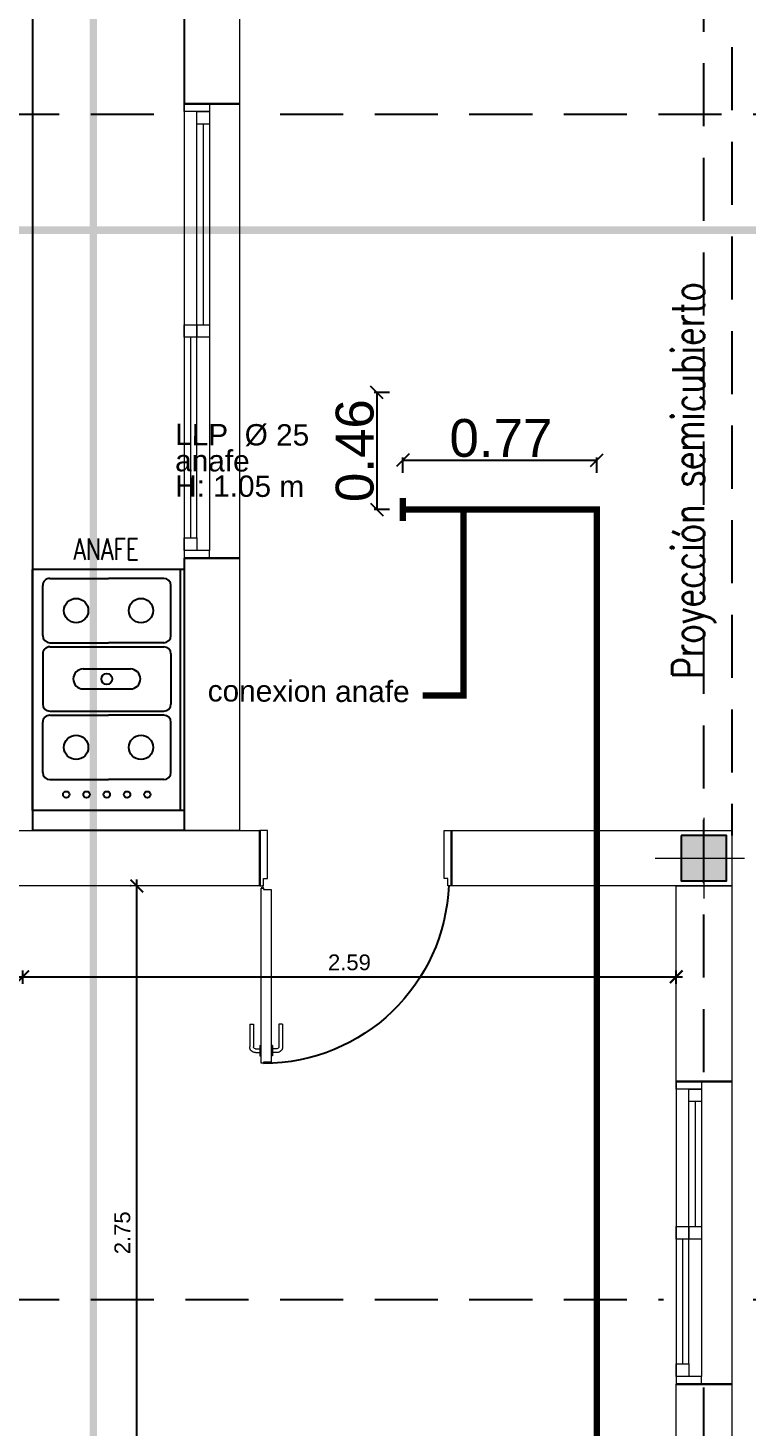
# Model space of a CAD drawing. Header units: millimetres. Extents: x 299 to 493, y -175 to -78.
# Drawn here: x 436.78 to 439.63, y -149.57 to -144.02 of the extents above; entities that cross this region are included whole.
import ezdxf

# ---------------------------------------------------------------- set-up
doc = ezdxf.new("R2010")
doc.units = ezdxf.units.MM
for name, pattern in [('$3$HIDDEN', [0.375, 0.25, -0.125]), ('BORDER2', [0.875, 0.25, -0.125, 0.25, -0.125, 0, -0.125]), ('DASHED2', [9.525, 6.35, -3.175]), ('HIDDEN', [0.375, 0.25, -0.125])]:
    doc.linetypes.add(name, pattern=pattern)
for name, color, linetype in [('0-TEXTO', 4, 'Continuous'), ('005 SOLADOS', 8, 'Continuous'), ('005ABERTURAS240', 240, 'Continuous'), ('02AGUA FRIA170', 170, 'Continuous'), ('02GAS30', 30, 'Continuous'), ('04', 4, 'Continuous'), ('ARQ-PROYECCIONES', 9, 'HIDDEN'), ('B-COTAS', 1, 'Continuous'), ('BARANDAS', 6, 'Continuous'), ('MUEBLE', 8, 'Continuous')]:
    doc.layers.add(name, color=color, linetype=linetype)
for name, color, linetype, lineweight in [('005', 240, 'Continuous', 5), ('02', 2, 'Continuous', 20), ('03', 3, 'Continuous', 30), ('A-GENM', 13, 'Continuous', 18), ('A-WALL', 3, 'Continuous', 9)]:
    doc.layers.add(name, color=color, linetype=linetype, lineweight=lineweight)
doc.styles.add('Arial', font='arial.ttf', dxfattribs={"height": 0.15})
doc.styles.add('DESLOC', font='arial.ttf', dxfattribs={"width": 0.75})
doc.styles.add('SWIS', font='arial.ttf')
doc.dimstyles.new('25', dxfattribs={"dimscale": 0, "dimtxt": 0.0625, "dimasz": 0.05, "dimexe": 0.025, "dimexo": 0.0625, "dimgap": 0.025, "dimtad": 1, "dimzin": 0, "dimdsep": 46, "dimtxsty": 'SWIS', "dimblk": 'ARCHTICK', "dimcen": 0.05, "dimdle": 0.025, "dimclrd": 1, "dimclre": 8, "dimclrt": 1, "dimazin": 0, "dimtfac": 1, "dimtix": 1, "dimtofl": 0, "dimtmove": 1, "dimatfit": 0, "dimfxl": 1, "dimtolj": 1, "dimtzin": 0, "dimlwd": -1, "dimlwe": -1, "dimarcsym": 0})
doc.dimstyles.new('COTAS 196', dxfattribs={"dimtxt": 0.15, "dimasz": 0.05, "dimexe": 0.01, "dimexo": 1e-05, "dimgap": 0.01, "dimtad": 1, "dimrnd": 0.0005, "dimzin": 1, "dimdsep": 46, "dimtxsty": 'Arial', "dimblk": 'OBLIQUE', "dimcen": 0, "dimclrd": 256, "dimclre": 256, "dimclrt": 256, "dimadec": 0, "dimazin": 0, "dimtfac": 1, "dimtmove": 0, "dimatfit": 3, "dimfxl": 0.05, "dimfxlon": 1, "dimlwd": -1, "dimlwe": -1, "dimarcsym": 0})

# ---------------------------------------------------------------- blocks, each defined once
blk = doc.blocks.new('26')
at = {"color": 0}
for p, q in [((4436.6, 13479.63), (4532.25, 13479.63)), ((4436.6, 13479.63), (4436.6, 13419.35)), ((4436.6, 13478.12), (4532.25, 13478.12)), ((4532.25, 13479.63), (4532.25, 13419.35)), ((4462.88, 13474.4), (4442.99, 13474.4)), ((4470.12, 13474.4), (4490.01, 13474.4)), ((4517.13, 13474.4), (4497.24, 13474.4)), ((4440.18, 13471.59), (4440.18, 13449.69)), ((4465.7, 13471.59), (4465.7, 13449.69)), ((4467.3, 13426.38), (4467.3, 13471.59)), ((4492.82, 13426.38), (4492.82, 13471.59)), ((4494.43, 13471.59), (4494.43, 13449.69)), ((4494.43, 13471.59), (4494.43, 13449.69)), ((4519.95, 13471.59), (4519.95, 13449.69)), ((4476.09, 13439.64), (4476.09, 13458.33)), ((4484.03, 13439.64), (4484.03, 13458.33)), ((4440.18, 13426.38), (4440.18, 13449.69)), ((4465.7, 13426.38), (4465.7, 13449.69)), ((4494.43, 13426.38), (4494.43, 13449.69)), ((4519.95, 13426.38), (4519.95, 13449.69)), ((4462.88, 13423.57), (4442.99, 13423.57)), ((4470.12, 13423.57), (4490.01, 13423.57)), ((4517.13, 13423.57), (4497.24, 13423.57)), ((4436.6, 13419.35), (4532.25, 13419.35))]:
    blk.add_line(p, q, dxfattribs=at)
for centre, radius in [((4452.94, 13462.55), 4.82), ((4507.19, 13462.55), 4.82), ((4525.88, 13465.06), 1.26), ((4525.88, 13457.02), 1.26), ((4480.06, 13448.98), 2.16), ((4525.88, 13448.98), 1.26), ((4452.94, 13436.83), 4.82), ((4507.19, 13436.83), 4.82), ((4525.88, 13440.95), 1.26), ((4525.88, 13432.91), 1.26)]:
    blk.add_circle(centre, radius, dxfattribs=at)
for centre, radius, start, end in [((4442.99, 13471.59), 2.81, 90, 180), ((4462.88, 13471.59), 2.81, 0, 90), ((4470.12, 13471.59), 2.81, 90, 180), ((4490.01, 13471.59), 2.81, 0, 90), ((4497.24, 13471.59), 2.81, 90, 180), ((4517.13, 13471.59), 2.81, 0, 90), ((4480.06, 13458.33), 3.97, 0, 180), ((4480.06, 13439.64), 3.97, 180, 0), ((4442.99, 13426.38), 2.81, 180, 270), ((4462.88, 13426.38), 2.81, 270, 0), ((4470.12, 13426.38), 2.81, 180, 270), ((4490.01, 13426.38), 2.81, 270, 0), ((4497.24, 13426.38), 2.81, 180, 270), ((4517.13, 13426.38), 2.81, 270, 0)]:
    blk.add_arc(centre, radius, start, end, dxfattribs=at)
blk = doc.blocks.new('*U435')
at = {"layer": '02'}
for p, q in [((90.5245, -493.5969), (90.5245, -493.5069)), ((90.5395, -493.5969), (90.5395, -493.5069)), ((90.547, -493.4844), (90.5648, -493.4844)), ((90.547, -493.4994), (90.5648, -493.4994)), ((90.5648, -493.5119), (90.5648, -493.4719)), ((90.5648, -493.4719), (90.5698, -493.4719)), ((90.5648, -493.5119), (90.5698, -493.5119)), ((90.6148, -493.4719), (90.6098, -493.4719)), ((90.6148, -493.5119), (90.6098, -493.5119)), ((90.6148, -493.5119), (90.6148, -493.4719)), ((90.6327, -493.4844), (90.6148, -493.4844)), ((90.6327, -493.4994), (90.6148, -493.4994)), ((90.6402, -493.5969), (90.6402, -493.5069)), ((90.6552, -493.5969), (90.6552, -493.5069)), ((90.5245, -493.5969), (90.5395, -493.5969)), ((90.6552, -493.5969), (90.6402, -493.5969))]:
    blk.add_line(p, q, dxfattribs=at)
for centre, radius, start, end in [((90.547, -493.5069), 0.0225, 90, 180.0349), ((90.547, -493.5069), 0.0075, 90, 180.0349), ((90.6327, -493.5069), 0.0225, 359.9651, 90), ((90.6327, -493.5069), 0.0075, 359.9651, 90)]:
    blk.add_arc(centre, radius, start, end, dxfattribs=at)
at = {"color": 7}
blk.add_wipeout([(90.5648, -494.4649), (91.3248, -494.4649), (91.3248, -494.0949), (90.5648, -494.0949)], dxfattribs=at).dxf.layer = 'A-GENM'
at = {"layer": '005ABERTURAS240'}
blk.add_arc((90.5793, -494.1759), 0.7345, 2.1496, 89.9592, dxfattribs=at)
at = {"layer": '02'}
for points in [[(90.6098, -494.1315), (90.6098, -493.4469), (90.5798, -493.4469), (90.5798, -493.4419), (90.5698, -493.4419), (90.5698, -494.1365), (90.5798, -494.1365), (90.5798, -494.1315)], [(90.5648, -494.1449), (90.5798, -494.1449), (90.5798, -494.1749), (90.5948, -494.1749), (90.5948, -494.3649), (90.5648, -494.3649)], [(91.3248, -494.1449), (91.3098, -494.1449), (91.3098, -494.1749), (91.2948, -494.1749), (91.2948, -494.3649), (91.3248, -494.3649)]]:
    blk.add_lwpolyline(points, close=True, dxfattribs=at)
blk.add_circle((90.5758, -494.1409), 0.004, dxfattribs=at)
at = {"layer": '03'}
for points in [[(90.5648, -494.1449), (90.5648, -494.3649)], [(91.3248, -494.1449), (91.3248, -494.3649)]]:
    blk.add_lwpolyline(points, dxfattribs=at)
blk = doc.blocks.new('*U432')
at = {"color": 7}
blk.add_wipeout([(91.1666, -494.4649), (91.1666, -494.1449), (89.9666, -494.1449), (89.9666, -494.4649)], dxfattribs=at).dxf.layer = 'A-GENM'
at = {"layer": '005'}
for points in [[(89.9666, -494.1949), (91.1666, -494.1949)], [(90.0466, -494.3149), (90.5416, -494.3149)], [(90.0466, -494.3399), (90.5416, -494.3399)], [(90.5916, -494.3149), (91.1366, -494.3149)], [(90.5416, -494.3649), (90.0466, -494.3649)], [(91.0866, -494.3649), (90.5916, -494.3649)], [(90.5916, -494.3899), (91.0866, -494.3899)], [(89.9666, -494.4149), (91.1666, -494.4149)], [(89.9966, -494.4149), (90.5416, -494.4149)], [(90.5916, -494.4149), (91.0866, -494.4149)]]:
    blk.add_lwpolyline(points, dxfattribs=at)
for points in [[(89.9966, -494.4149), (89.9666, -494.4149), (89.9666, -494.3149), (89.9966, -494.3149)], [(89.9966, -494.3149), (90.0466, -494.3149), (90.0466, -494.3649), (89.9966, -494.3649)], [(90.5416, -494.3149), (90.5916, -494.3149), (90.5916, -494.3649), (90.5416, -494.3649)], [(91.1366, -494.4149), (91.1666, -494.4149), (91.1666, -494.3149), (91.1366, -494.3149)], [(90.5416, -494.3649), (90.5916, -494.3649), (90.5916, -494.4149), (90.5416, -494.4149)], [(91.0866, -494.3649), (91.1366, -494.3649), (91.1366, -494.4149), (91.0866, -494.4149)]]:
    blk.add_lwpolyline(points, close=True, dxfattribs=at)
at = {"layer": '03'}
for points in [[(89.9666, -494.1949), (89.9666, -494.4149)], [(91.1666, -494.1949), (91.1666, -494.4149)]]:
    blk.add_lwpolyline(points, dxfattribs=at)
blk = doc.blocks.new('*U433')
at = {"color": 7}
blk.add_wipeout([(91.4666, -494.4649), (91.4666, -494.1449), (89.6666, -494.1449), (89.6666, -494.4649)], dxfattribs=at).dxf.layer = 'A-GENM'
at = {"layer": '005'}
for points in [[(89.6666, -494.1949), (91.4666, -494.1949)], [(89.7466, -494.3149), (90.5416, -494.3149)], [(89.7466, -494.3399), (90.5416, -494.3399)], [(90.5916, -494.3149), (91.4366, -494.3149)], [(90.5416, -494.3649), (89.7466, -494.3649)], [(91.3866, -494.3649), (90.5916, -494.3649)], [(90.5916, -494.3899), (91.3866, -494.3899)], [(89.6666, -494.4149), (91.4666, -494.4149)], [(89.6966, -494.4149), (90.5416, -494.4149)], [(90.5916, -494.4149), (91.3866, -494.4149)]]:
    blk.add_lwpolyline(points, dxfattribs=at)
for points in [[(89.6966, -494.4149), (89.6666, -494.4149), (89.6666, -494.3149), (89.6966, -494.3149)], [(89.6966, -494.3149), (89.7466, -494.3149), (89.7466, -494.3649), (89.6966, -494.3649)], [(90.5416, -494.3149), (90.5916, -494.3149), (90.5916, -494.3649), (90.5416, -494.3649)], [(91.4366, -494.4149), (91.4666, -494.4149), (91.4666, -494.3149), (91.4366, -494.3149)], [(90.5416, -494.3649), (90.5916, -494.3649), (90.5916, -494.4149), (90.5416, -494.4149)], [(91.3866, -494.3649), (91.4366, -494.3649), (91.4366, -494.4149), (91.3866, -494.4149)]]:
    blk.add_lwpolyline(points, close=True, dxfattribs=at)
at = {"layer": '03'}
for points in [[(89.6666, -494.1949), (89.6666, -494.4149)], [(91.4666, -494.1949), (91.4666, -494.4149)]]:
    blk.add_lwpolyline(points, dxfattribs=at)
blk = doc.blocks.new('columna 20x20')
at = {"transparency": 33554687}
h = blk.add_hatch(color=220, dxfattribs=at)
h.dxf.hatch_style = 1
h.paths.add_polyline_path([(979.6331, 157.5868), (979.8331, 157.5868), (979.8331, 157.3868), (979.6331, 157.3868)])
at = {"layer": 'BARANDAS'}
blk.add_lwpolyline([(979.6331, 157.5868), (979.8331, 157.5868), (979.8331, 157.3868), (979.6331, 157.3868), (979.6331, 157.5868)], dxfattribs=at)
at = {"layer": 'MUEBLE', "linetype": 'DASHED2', "lineweight": 5, "ltscale": 0.1}
for points in [[(979.7331, 157.7022), (979.7331, 157.3076)], [(979.5554, 157.4868), (979.9108, 157.4868)]]:
    blk.add_lwpolyline(points, dxfattribs=at)
blk = doc.blocks.new('planta baja los cardales')
at = {"layer": '005 SOLADOS'}
blk.add_lwpolyline([(99.4195, -60.2585), (100.0195, -60.2585), (100.0195, -64.2385), (99.4195, -64.2385)], close=True, dxfattribs=at)
at = {"layer": 'A-WALL'}
for points in [[(100.2395, -61.3585), (100.0195, -61.3585), (100.0195, -60.0385), (100.2395, -60.0385)], [(100.2395, -64.2385), (100.0195, -64.2385), (100.0195, -63.1585), (100.2395, -63.1585)], [(100.3195, -64.2385), (100.3195, -64.4585), (99.2195, -64.4585), (99.2195, -64.2385)], [(102.1895, -64.2385), (102.1895, -64.4585), (101.0695, -64.4585), (101.0695, -64.2385)], [(102.1895, -65.2335), (101.9695, -65.2335), (101.9695, -64.4585), (102.1895, -64.4585)], [(102.1895, -67.2085), (101.9695, -67.2085), (101.9695, -66.4335), (102.1895, -66.4335)]]:
    blk.add_lwpolyline(points, close=True, dxfattribs=at)
at = {"layer": 'ARQ-PROYECCIONES'}
blk.add_line((102.1895, -60.7585), (102.1895, -64.2585), dxfattribs=at)
at = {"layer": 'B-COTAS', "linetype": '$3$HIDDEN'}
for points in [[(102.0795, -72.3219), (102.0795, -55.0691)], [(86.8996, -61.3985), (105.0887, -61.3985)], [(86.8996, -66.0985), (105.0887, -66.0985)]]:
    blk.add_lwpolyline(points, dxfattribs=at)
at = {"xscale": -0.9000000000000962, "yscale": 0.9000000000000962, "zscale": 0.9000000000000853, "rotation": 90}
blk.add_blockref('columna 20x20', (243.8177, 817.4113), dxfattribs=at)
at = {"layer": '005 SOLADOS', "xscale": 0.01, "yscale": 0.01, "zscale": 0.01, "rotation": 270}
blk.add_blockref('26', (-34.7768, -18.8373), dxfattribs=at)
at = {"layer": '0-TEXTO', "insert": (101.7409, -64.3537), "char_height": 0.15, "attachment_point": 1, "rotation": 90, "style": 'DESLOC'}
blk.add_mtext_dynamic_manual_height_columns('{\\Fromans|c0;\\H0.85x;\\P\\pi0.71603;Proyección semicubierto}', width=2.941966, gutter_width=0.9596, heights=[0.8345], dxfattribs=at)
at = {"layer": '0-TEXTO', "insert": (98.8386, -62.9395), "char_height": 0.1, "attachment_point": 1, "style": 'DESLOC'}
blk.add_mtext_dynamic_manual_height_columns('{\\Fromans|c0;\\H0.85x;\\P\\pi0.74197;ANAFE}', width=1.61019, gutter_width=0.9596, heights=[0.8719], dxfattribs=at)
at = {"layer": 'A-GENM', "color": 7, "rotation": 270}
for name, p in [('*U433', (594.4344, 28.3082)), ('*U432', (596.3844, 24.7332))]:
    blk.add_blockref(name, p, dxfattribs=at)
at = {"layer": 'A-GENM', "color": 7, "xscale": -1, "rotation": 180}
blk.add_blockref('*U435', (9.7547, -558.6034), dxfattribs=at)
blk = doc.blocks.new('_ArchTick')
at = {"color": 0, "linetype": 'ByBlock', "const_width": 0.15}
blk.add_lwpolyline([(-0.5, -0.5), (0.5, 0.5)], dxfattribs=at)
blk = doc.blocks.new('*D459')
at = {"layer": '04', "color": 8, "transparency": 16777216}
for p, q in [((437.1901, -147.4207), (437.1877, -147.4207)), ((437.216, -150.1707), (437.1877, -150.1707))]:
    blk.add_line(p, q, dxfattribs=at)
at = {"layer": '04', "color": 1, "transparency": 16777216}
blk.add_line((437.2127, -150.1957), (437.2127, -147.3957), dxfattribs=at)
at = {"layer": 'Defpoints', "color": 0, "transparency": 16777216}
for p in [(437.2127, -147.4207), (437.2526, -147.4207), (437.2785, -150.1707)]:
    blk.add_point(p, dxfattribs=at)
at = {"layer": '04', "color": 1, "transparency": 16777216, "xscale": 0.05, "yscale": 0.05, "zscale": 0.05}
for p, rotation in [((437.2127, -147.4207), 90), ((437.2127, -150.1707), 270)]:
    blk.add_blockref('_ArchTick', p, dxfattribs=dict(at, rotation=rotation))
at = {"layer": '04', "color": 1, "transparency": 16777216, "insert": (437.1558, -148.7957), "char_height": 0.0625, "attachment_point": 5, "rotation": 90, "style": 'SWIS'}
blk.add_mtext('\\A1;2.75', dxfattribs=at)
blk = doc.blocks.new('*D460')
at = {"layer": '04', "color": 8, "transparency": 16777216}
for p, q in [((436.7606, -147.8082), (436.7606, -147.7558)), ((439.3506, -147.8082), (439.3506, -147.7558))]:
    blk.add_line(p, q, dxfattribs=at)
at = {"layer": '04', "color": 1, "transparency": 16777216}
blk.add_line((436.7356, -147.7808), (439.3756, -147.7808), dxfattribs=at)
at = {"layer": 'Defpoints', "color": 0, "transparency": 16777216}
for p in [(439.3506, -147.7808), (436.7606, -147.8707), (439.3506, -147.8707)]:
    blk.add_point(p, dxfattribs=at)
at = {"layer": '04', "color": 1, "transparency": 16777216, "xscale": 0.05, "yscale": 0.05, "zscale": 0.05, "rotation": 180}
blk.add_blockref('_ArchTick', (436.7606, -147.7808), dxfattribs=at)
at = {"layer": '04', "color": 1, "transparency": 16777216, "xscale": 0.05, "yscale": 0.05, "zscale": 0.05}
blk.add_blockref('_ArchTick', (439.3506, -147.7808), dxfattribs=at)
at = {"layer": '04', "color": 1, "transparency": 16777216, "insert": (438.0556, -147.7239), "char_height": 0.0625, "attachment_point": 5, "style": 'SWIS'}
blk.add_mtext('\\A1;2.59', dxfattribs=at)
blk = doc.blocks.new('ejes de replanteo')
at = {"layer": '02AGUA FRIA170', "linetype": 'BORDER2', "const_width": 0.03}
for points in [[(20.5213, 38.5518), (20.5213, 3.7937)], [(6.5989, 18.5159), (32.1485, 18.5159)]]:
    blk.add_lwpolyline(points, dxfattribs=at)
blk = doc.blocks.new('_Oblique')
at = {"color": 0, "linetype": 'ByBlock', "lineweight": -2}
blk.add_line((-0.5, -0.5), (0.5, 0.5), dxfattribs=at)
blk = doc.blocks.new('*D528')
at = {"layer": '02GAS30', "transparency": 16777216}
for p, q in [((438.2138, -145.4641), (438.1538, -145.4641)), ((438.1638, -145.4641), (438.1638, -145.9285)), ((438.2138, -145.9285), (438.1538, -145.9285))]:
    blk.add_line(p, q, dxfattribs=at)
at = {"layer": 'Defpoints', "color": 0, "transparency": 16777216}
for p in [(438.5292, -145.4641), (438.1638, -145.9285), (438.2677, -145.9285)]:
    blk.add_point(p, dxfattribs=at)
at = {"layer": '02GAS30', "transparency": 16777216, "xscale": 0.05, "yscale": 0.05, "zscale": 0.05}
for p, rotation in [((438.1638, -145.4641), 90), ((438.1638, -145.9285), 270)]:
    blk.add_blockref('_Oblique', p, dxfattribs=dict(at, rotation=rotation))
at = {"layer": '02GAS30', "transparency": 16777216, "insert": (438.0772, -145.6949), "char_height": 0.15, "attachment_point": 5, "rotation": 90, "style": 'Arial'}
blk.add_mtext('0.46', dxfattribs=at)
blk = doc.blocks.new('*D529')
at = {"layer": '02GAS30', "transparency": 16777216}
for p, q in [((438.2677, -145.7822), (438.2677, -145.7222)), ((438.2677, -145.7322), (439.0366, -145.7322)), ((439.0366, -145.7822), (439.0366, -145.7222))]:
    blk.add_line(p, q, dxfattribs=at)
at = {"layer": 'Defpoints', "color": 0, "transparency": 16777216}
for p in [(439.0366, -145.7322), (438.2677, -145.9285), (439.0366, -145.9285)]:
    blk.add_point(p, dxfattribs=at)
at = {"layer": '02GAS30', "transparency": 16777216, "xscale": 0.05, "yscale": 0.05, "zscale": 0.05, "rotation": 180}
blk.add_blockref('_Oblique', (438.2677, -145.7322), dxfattribs=at)
at = {"layer": '02GAS30', "transparency": 16777216, "xscale": 0.05, "yscale": 0.05, "zscale": 0.05}
blk.add_blockref('_Oblique', (439.0366, -145.7322), dxfattribs=at)
at = {"layer": '02GAS30', "transparency": 16777216, "insert": (438.656, -145.6456), "char_height": 0.15, "attachment_point": 5, "style": 'Arial'}
blk.add_mtext('0.77', dxfattribs=at)

msp = doc.modelspace()

# ---------------------------------------------------------------- block references
at = {"layer": '04'}
msp.add_blockref('planta baja los cardales', (337.381, -82.9622, 0.0414), dxfattribs=at)

# ---------------------------------------------------------------- next in the draw order: linework, layer by layer
at = {"layer": '02GAS30', "const_width": 0.025, "elevation": 0.0414}
for points in [[(438.2677, -145.8831), (438.2677, -145.9738)], [(424.0009, -158.232), (439.0366, -158.232), (439.0366, -145.9285), (438.2677, -145.9285)], [(438.5079, -145.9285), (438.5079, -146.6658), (438.3457, -146.6658)]]:
    msp.add_lwpolyline(points, dxfattribs=at)

# ---------------------------------------------------------------- next in the draw order: block references
at = {"layer": '04'}
msp.add_blockref('ejes de replanteo', (416.5192, -163.3366, 0.0414), dxfattribs=at)

# ---------------------------------------------------------------- next in the draw order: texts
at = {"layer": '02GAS30', "style": 'Arial'}
for s, height, p in [('LLP  %%C 25 ', 0.084465, (437.3648, -145.6729, 0.0414)), ('anafe ', 0.08446, (437.3648, -145.7767, 0.0414)), ('H: 1.05 m ', 0.08446, (437.3648, -145.8769, 0.0414)), ('conexion anafe', 0.084465, (437.4938, -146.6891, 0.0414))]:
    msp.add_text(s, height=height, rotation=359.7778, dxfattribs=at).set_placement(p)

# ---------------------------------------------------------------- next in the draw order: dimensions: what is measured, and where the dimension line sits
at = {"layer": '02GAS30'}
dim = msp.add_linear_dim(base=(438.1638, -145.9285, 0.0414), p1=(438.5292, -145.4641, 0.0414), p2=(438.2677, -145.9285, 0.0414), angle=270, dimstyle='COTAS 196', dxfattribs=at)
dim.commit()
dim.dimension.update_dxf_attribs({"geometry": '*D528', "text_midpoint": (438.1638, -145.6949, 0.0414), "dimtype": 160})
dim = msp.add_linear_dim(base=(439.0366, -145.7322, 0.0414), p1=(438.2677, -145.9285, 0.0414), p2=(439.0366, -145.9285, 0.0414), dimstyle='COTAS 196', dxfattribs=at)
dim.commit()
dim.dimension.update_dxf_attribs({"geometry": '*D529', "text_midpoint": (438.656, -145.7322, 0.0414), "dimtype": 160})
at = {"layer": '04'}
dim = msp.add_linear_dim(base=(437.2127, -147.4207, 0.0414), p1=(437.2785, -150.1707, 0.0414), p2=(437.2526, -147.4207, 0.0414), angle=90, dimstyle='25', override={"dimscale": 1}, dxfattribs=at)
dim.commit()
dim.dimension.update_dxf_attribs({"geometry": '*D459', "text_midpoint": (437.1558, -148.7957, 0.0414)})
dim = msp.add_linear_dim(base=(439.3506, -147.7808, 0.0414), p1=(436.7606, -147.8707, 0.0414), p2=(439.3506, -147.8707, 0.0414), dimstyle='25', override={"dimscale": 1}, dxfattribs=at)
dim.commit()
dim.dimension.update_dxf_attribs({"geometry": '*D460', "text_midpoint": (438.0556, -147.7239, 0.0414)})

doc.saveas('drawing.dxf')
